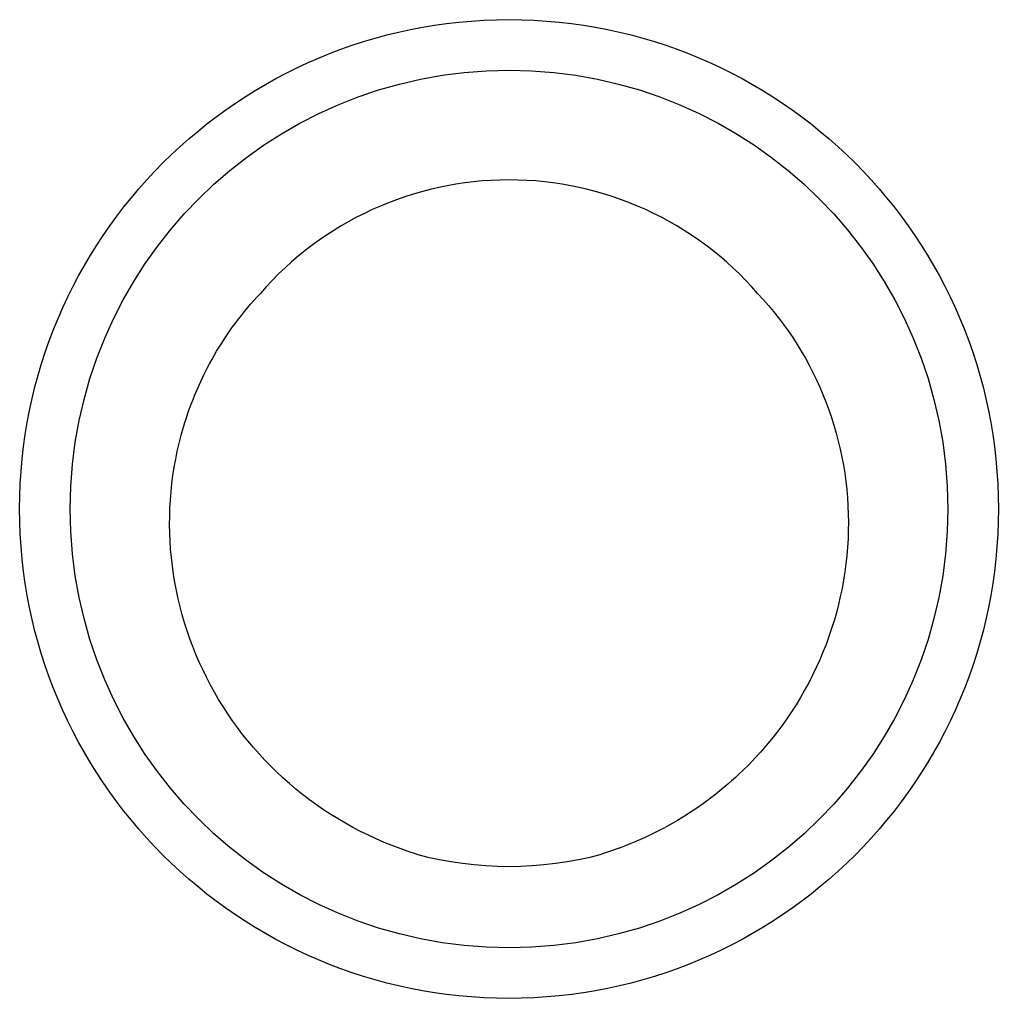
# Model space of a CAD drawing. Header units: millimetres. Extents: x -29 to 29, y -29 to 29.
import ezdxf

# ---------------------------------------------------------------- set-up
doc = ezdxf.new("R2010")
doc.units = ezdxf.units.MM
doc.layers.get('0').update_dxf_attribs({"linetype": 'CONTINUOUS'})

msp = doc.modelspace()

# ---------------------------------------------------------------- linework, layer by layer
for radius in [29, 26]:
    msp.add_circle((0, 0), radius)
for radius, start, end in [(19.501, 40.92836, 139.07164), (21.174, 255.00126, 284.99874)]:
    msp.add_arc((0, 0), radius, start, end)
for points, knots in [([(-5.48, -20.453), (-8.092, -19.643), (-10.522, -18.334), (-14.706, -14.878), (-16.431, -12.778), (-18.951, -8.066), (-19.736, -5.509), (-20.27, -0.276), (-20.029, 2.346), (-18.85, 6.331), (-18.239, 7.758), (-16.703, 10.427), (-15.786, 11.661), (-14.734, 12.776)], [0, 0, 0, 0, 0.820442, 0.820442, 1.628578, 1.628578, 2.424403, 2.424403, 3.207914, 3.207914, 3.672776, 3.672776, 4.133133, 4.133133, 4.133133, 4.133133]), ([(14.734, 12.776), (16.49, 10.916), (17.862, 8.729), (19.715, 3.915), (20.161, 1.329), (20.046, -3.912), (19.468, -6.515), (17.338, -11.396), (15.791, -13.62), (12.692, -16.625), (11.389, -17.62), (8.566, -19.294), (7.054, -19.965), (5.48, -20.453)], [0, 0, 0, 0, 0.767282, 0.767282, 1.546861, 1.546861, 2.338735, 2.338735, 3.142898, 3.142898, 3.632202, 3.632202, 4.126, 4.126, 4.126, 4.126])]:
    msp.add_open_spline(points, degree=3, knots=knots)

doc.saveas('drawing.dxf')
